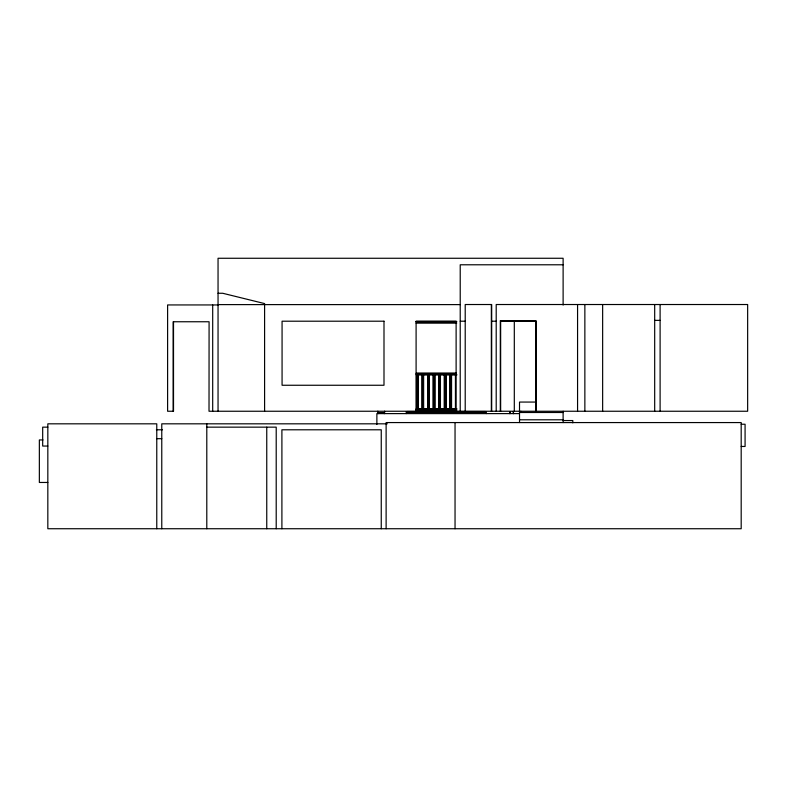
<?xml version="1.0" encoding="UTF-8"?>
<svg xmlns="http://www.w3.org/2000/svg" width="787" height="787" viewBox="0 0 787 787"><rect width="100%" height="100%" fill="white"/><g stroke="black" fill="none" stroke-linecap="round" stroke-linejoin="round"><path stroke-width="1.18" d="M563.118 264.786L460.218 264.786L460.218 411.247M218.048 293.266L222.701 293.266L264.599 303.585L264.599 411.247M218.048 304.608L460.218 304.608M218.048 304.943L167.611 304.943L167.611 411.247L173.514 411.247L173.514 321.755M654.686 320.368L660.106 320.368M460.218 321.204L465.215 321.204M491.688 321.204L496.203 321.204M416.126 321.48L456.706 321.48M416.126 321.893L456.706 321.893M416.126 323.142L456.706 323.142M416.225 373.166L456.371 373.166M416.225 373.451L456.371 373.451M416.225 374.563L456.371 374.563M416.225 374.838L456.972 374.838M536.468 402.068L519.518 402.068L519.518 422.57M416.225 408.886L456.972 408.886M416.225 409.161L456.371 409.161M416.126 409.997L456.706 409.997M416.126 410.135L456.706 410.165M406.889 411.65L485.609 411.65M519.518 412.496L563.118 412.496M519.243 413.608L376.875 413.608L376.875 424.468M519.518 419.786L563.118 419.786M563.305 420.553L572.808 420.553L572.808 422.865M387.283 423.819L161.768 423.819L161.768 528.736M741.187 424.232L745.082 424.232L745.082 446.465L741.187 446.465M47.83 427.154L42.685 427.154L42.685 446.052L47.83 446.052M206.814 427.154L276.207 427.154L276.207 528.736M156.387 429.791L162.486 429.791M156.77 438.684L161.768 438.684M42.98 439.943L39.35 439.943L39.35 482.461L47.83 482.461M660.106 304.52L660.106 411.247M654.686 304.52L654.686 411.247M602.645 304.52L602.645 411.247M584.859 304.52L584.859 411.247M577.569 304.52L577.569 411.247M563.118 305.061L563.118 258.264L218.048 258.264L218.048 411.247M563.118 411.247L563.118 422.57M536.085 411.247L536.085 321.342L500.65 321.342L500.65 411.247M536.016 411.247L536.016 320.643L500.306 320.643L500.306 411.247M520.905 411.247L520.905 412.496M514.304 320.732L514.304 411.247M513.468 411.571L513.468 413.608M513.321 411.571L513.321 413.608M509.986 411.571L509.986 413.608M509.848 411.571L509.848 413.608M496.203 411.247L496.203 304.52L747.65 304.52L747.65 411.247L209.017 411.247L209.086 321.755L173.17 321.755L173.17 411.247M491.688 411.247L491.688 304.52L465.215 304.52L465.215 411.247M491.344 304.52L491.344 411.247M486.268 413.608L486.268 412.073L406.23 412.073L406.23 413.608M485.609 412.073L485.609 411.522L406.889 411.522L406.889 412.073M484.989 411.522L484.989 412.073M456.116 411.247L456.116 321.204L416.097 321.204L416.097 411.247M455.437 374.838L455.437 408.886M455.043 422.57L455.043 528.736M451.551 374.838L451.551 408.886M451.413 374.838L451.413 408.886M450.026 374.838L450.026 408.886M449.879 374.838L449.879 408.886M445.993 374.838L445.993 408.886M445.855 374.838L445.855 408.886M444.468 374.838L444.468 408.886M444.321 374.838L444.321 408.886M440.435 374.838L440.435 408.886M440.297 374.838L440.297 408.886M438.91 374.838L438.91 408.886M438.762 374.838L438.762 408.886M434.877 374.838L434.877 408.886M434.739 374.838L434.739 408.886M433.352 374.838L433.352 408.886M433.204 374.838L433.204 408.886M429.318 374.838L429.318 408.886M429.181 374.838L429.181 408.886M427.794 374.838L427.794 408.886M427.646 374.838L427.646 408.886M423.622 374.838L423.622 408.886M422.235 374.838L422.235 408.886M422.088 374.838L422.088 408.886M418.202 374.838L418.202 408.886M418.064 374.838L418.064 408.886M416.677 374.838L416.677 408.886M416.53 374.838L416.53 408.886M407.518 411.522L407.518 412.073M386.122 528.736L386.122 422.57L741.187 422.57L741.187 528.736L47.83 528.736L47.83 423.819L156.77 423.819L156.77 528.736M384.587 411.178L384.587 413.608M384.135 413.608L384.135 412.772L378.301 412.772L378.301 413.608M383.859 412.772L378.577 412.772M381.252 528.736L381.252 429.791L281.903 429.791L281.903 528.736M377.849 411.178L377.711 413.608M266.754 427.154L266.754 528.736M212.697 304.943L212.697 411.247M206.794 423.819L206.794 528.736M383.997 321.204L282.071 321.204L282.071 385.256L383.997 385.256L383.997 321.204"/></g></svg>
